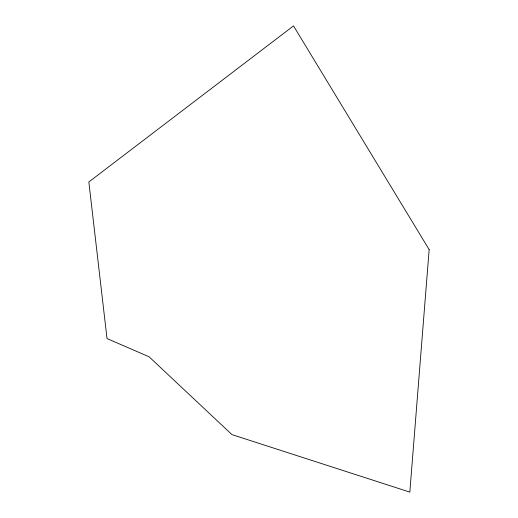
<?xml version="1.0" encoding="UTF-8"?>
<svg xmlns="http://www.w3.org/2000/svg" width="518" height="518" viewBox="0 0 518 518"><rect width="100%" height="100%" fill="white"/><g stroke="black" fill="none" stroke-linecap="round" stroke-linejoin="round"><path stroke-width="0.78" d="M429.157 249.598L409.829 492.1L231.986 434.634L149.08 356.785L107.019 338.571L88.843 181.954L293.518 25.9L429.157 249.598"/></g></svg>
